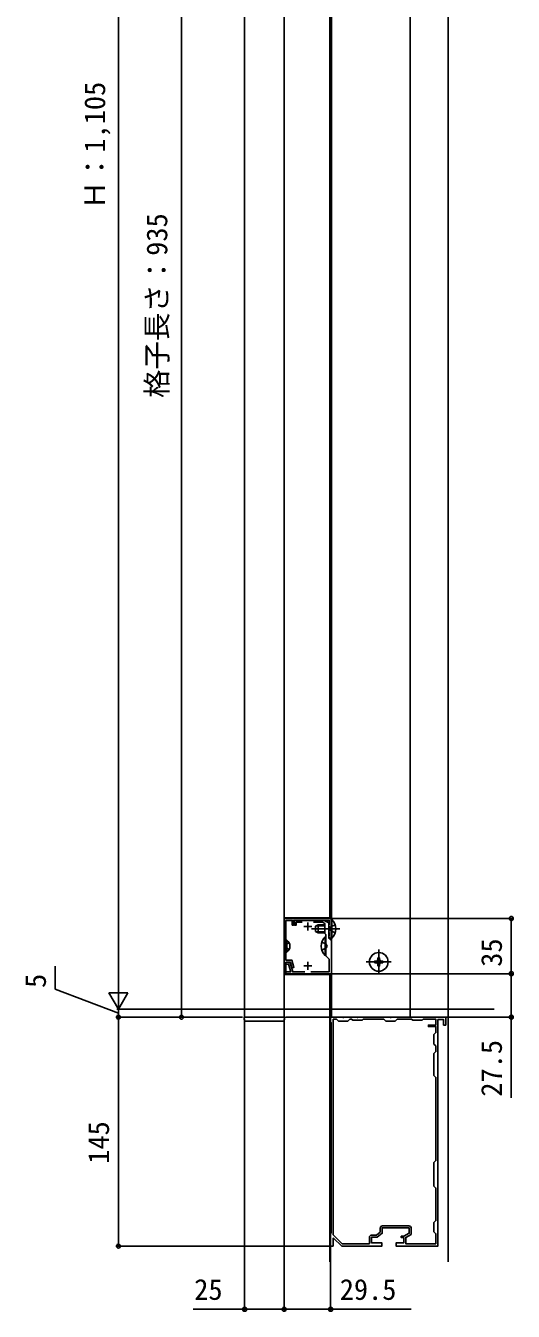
# Model space of a CAD drawing. Units: millimetres, scale not verified. Extents: x -1051 to 1050, y -1573 to 1564.
# Drawn here: x -378 to -68, y -86 to 728 of the extents above; entities that cross this region are included whole.
import ezdxf
from ezdxf.enums import TextEntityAlignment as Align

# ---------------------------------------------------------------- set-up
doc = ezdxf.new("R2010")
doc.units = ezdxf.units.MM
doc.header["$LTSCALE"] = 5
for name, color, linetype in [('0-2_YKK_11', 7, 'Continuous'), ('0-3_YKK_12', 2, 'Continuous'), ('0-4_YKK_13', 4, 'Continuous'), ('0-5_YKK_D', 6, 'Continuous')]:
    doc.layers.add(name, color=color, linetype=linetype)
doc.styles.add('ＭＳ ゴシック', font='')
doc.styles.get('ＭＳ ゴシック').set_extended_font_data('MS Gothic')

msp = doc.modelspace()

# ---------------------------------------------------------------- linework, layer by layer
at = {"layer": '0-2_YKK_11'}
for p, q in [((-201.276, 157.737), (-196.276, 157.737)), ((-198.776, 160.237), (-198.776, 155.237)), ((-201.276, 132.737), (-196.276, 132.737)), ((-198.776, 135.237), (-198.776, 130.237)), ((-134.675, -31.963), (-151.375, -31.963))]:
    msp.add_line(p, q, dxfattribs=at)
msp.add_lwpolyline([(-213.776, 162.737), (-213.776, 127.737), (-212.576, 127.737), (-212.576, 135.037), (-209.697, 135.037), (-208.813, 131.737), (-207.571, 131.737), (-208.776, 136.237), (-212.576, 136.237), (-212.576, 144.778), (-212.696, 144.962), (-212.696, 145.512), (-212.576, 145.695), (-212.576, 161.537), (-208.576, 161.537), (-208.576, 158.537), (-207.776, 158.537), (-207.776, 161.537), (-185.176, 161.537), (-185.176, 158.787), (-185.476, 158.487), (-185.476, 157.987), (-185.176, 157.687), (-185.176, 154.787), (-185.476, 154.487), (-185.476, 153.987), (-185.176, 153.687), (-185.176, 151.612), (-185.476, 151.312), (-185.476, 150.812), (-184.347, 149.683), (-183.976, 149.836), (-183.976, 162.737)], close=True, dxfattribs=at)
for points in [[(-202.349, 160.337), (-206.076, 160.337), (-206.076, 158.537), (-207.276, 158.537), (-207.276, 161.537), (-188.476, 161.537), (-185.476, 160.037), (-185.476, 156.695), (-185.596, 156.512), (-185.596, 155.962), (-185.476, 155.778), (-185.476, 150.237), (-183.776, 148.537), (-183.776, 127.737), (-212.576, 127.737), (-212.576, 128.937), (-209.584, 128.937), (-210.897, 133.837), (-212.576, 133.837), (-212.576, 135.037), (-211.127, 135.037)], [(-196.833, 128.937), (-185.276, 128.937), (-185.276, 137.037), (-187.276, 139.037), (-187.276, 144.778), (-187.156, 144.962), (-187.156, 145.512), (-187.276, 145.695), (-187.276, 152.537), (-187.976, 153.237), (-187.976, 159.61), (-189.431, 160.337), (-195.204, 160.337)], [(-209.679, 133.925), (-208.342, 128.937), (-200.72, 128.937)], [(-116.395, 86.512), (-116.275, 86.695), (-116.275, 98.737), (-112.675, 98.737), (-112.675, 95.237), (-111.275, 95.237), (-111.275, 100.237), (-145.816, 100.237), (-146, 100.117), (-146.55, 100.117), (-146.733, 100.237), (-166.816, 100.237), (-167, 100.117), (-167.55, 100.117), (-167.733, 100.237), (-175.816, 100.237), (-176, 100.117), (-176.55, 100.117), (-176.733, 100.237), (-184.275, 100.237), (-184.275, 97.237), (-183.975, 96.937)], [(-182.675, -37.621), (-182.675, 98.937), (-180.475, 98.937), (-179.275, 97.737), (-173.275, 97.737), (-172.075, 98.937), (-170.975, 98.937), (-170.275, 98.237), (-164.275, 98.237), (-163.575, 98.937), (-150.475, 98.937), (-149.275, 97.737), (-143.275, 97.737), (-142.075, 98.937), (-132.975, 98.937), (-132.275, 98.237), (-126.275, 98.237), (-125.575, 98.937), (-117.575, 98.937), (-117.575, 95.237), (-122.275, 95.237), (-122.275, 94.237), (-117.575, 94.237), (-117.575, 90.437), (-118.775, 89.237), (-118.775, 83.237), (-117.575, 82.037), (-117.575, 78.437), (-118.775, 77.237), (-118.775, 63.237), (-117.575, 62.037), (-117.575, 9.437), (-118.775, 8.237), (-118.775, -6.763), (-117.575, -7.963), (-117.575, -28.563), (-118.775, -29.763), (-118.775, -35.763), (-117.575, -36.963), (-117.575, -43.263)], [(-183.975, 96.937), (-183.975, -36.463), (-184.275, -36.763), (-184.275, -44.763), (-182.775, -44.763), (-182.775, -39.864), (-182.406, -39.709), (-177.275, -44.763), (-151.775, -44.763), (-151.775, -42.763), (-158.375, -42.763), (-158.375, -39.063), (-154.875, -39.063), (-151.575, -36.563), (-151.575, -33.263), (-134.475, -33.263), (-134.475, -36.563), (-137.975, -38.463), (-139.475, -38.463), (-139.475, -39.363), (-137.975, -39.363), (-137.975, -42.763), (-142.775, -42.763), (-142.775, -44.763), (-116.275, -44.763), (-116.275, -33.222), (-116.395, -33.038), (-116.395, -32.488), (-116.275, -32.305), (-116.275, 4.778), (-116.395, 4.962), (-116.395, 5.512), (-116.275, 5.695), (-116.275, 69.778), (-116.395, 69.962), (-116.395, 70.512), (-116.275, 70.695), (-116.275, 85.778), (-116.395, 85.962), (-116.395, 86.512)], [(-159.675, -39.263), (-159.675, -43.263), (-176.945, -43.263), (-182.675, -37.621)], [(-152.875, -33.463), (-152.875, -35.917), (-155.312, -37.763), (-158.175, -37.763)], [(-117.575, -43.263), (-136.675, -43.263), (-136.675, -39.237), (-133.175, -37.337), (-133.175, -33.463)]]:
    msp.add_lwpolyline(points, dxfattribs=at)
for centre, start, end in [((-211.127, 133.537), 14.99999, 90), ((-151.375, -33.463), 90.00001, 179.99999), ((-134.675, -33.463), 0.00001, 89.99999), ((-158.175, -39.263), 90.00001, 179.99999)]:
    msp.add_arc(centre, 1.5, start, end, dxfattribs=at)
at = {"layer": '0-3_YKK_12'}
for p, q in [((-109.775, 1213.237), (-109.775, -54.763)), ((-184.775, 997.237), (-184.775, 163.237)), ((-184.775, 127.237), (-184.775, -54.763)), ((-274.775, 105.237), (-80.728, 105.237)), ((-274.775, 105.237), (-80.728, 105.237))]:
    msp.add_line(p, q, dxfattribs=at)
msp.add_lwpolyline([(-143.001, 1135.237), (-133.775, 1135.237), (-133.775, 100.237), (-183.775, 100.237), (-183.775, 1035.287), (-183.775, 1135.237)], dxfattribs=at)
msp.add_lwpolyline([(-238.776, 1035.237), (-213.776, 1035.237), (-213.776, 100.237), (-238.776, 100.237)], close=True, dxfattribs=at)
at = {"layer": '0-4_YKK_13'}
for p, q in [((-183.776, 163.237), (-213.776, 163.237)), ((-178.476, 156.237), (-196.476, 156.237)), ((-193.976, 157.937), (-192.276, 158.737)), ((-193.976, 154.537), (-193.976, 157.937)), ((-187.976, 158.082), (-193.667, 158.082)), ((-187.976, 158.737), (-192.276, 158.737)), ((-183.976, 150.337), (-183.976, 162.137)), ((-212.576, 141.487), (-212.576, 148.987)), ((-193.976, 154.537), (-192.276, 153.737)), ((-187.976, 154.391), (-193.667, 154.391)), ((-187.785, 151.137), (-187.276, 151.137)), ((-187.276, 151.137), (-187.276, 139.337)), ((-183.468, 150.337), (-183.976, 150.337)), ((-212.068, 141.487), (-212.576, 141.487)), ((-153.775, 127.337), (-153.775, 143.137)), ((-161.675, 135.237), (-145.875, 135.237)), ((-152.275, 134.737), (-151.275, 134.737)), ((-213.476, 127.237), (-183.776, 127.237)), ((-239.076, 100.237), (-213.476, 100.237)), ((-239.076, 100.237), (-238.981, 98.676)), ((-237.983, 97.737), (-214.57, 97.737)), ((-213.572, 98.676), (-213.476, 100.237))]:
    msp.add_line(p, q, dxfattribs=at)
for points in [[(-187.976, 153.737), (-192.276, 153.737), (-192.276, 158.737)], [(-181.365, 158.737), (-184.143, 157.382), (-184.752, 156.237)], [(-181.365, 153.737), (-184.143, 155.092), (-184.752, 156.237)], [(-183.468, 150.337), (-183.468, 162.137), (-183.976, 162.137)], [(-210.567, 147.287), (-212.423, 146.382), (-213.032, 145.237)], [(-212.068, 141.487), (-212.068, 148.987), (-212.576, 148.987)], [(-189.888, 147.737), (-187.109, 146.382), (-186.501, 145.237)], [(-187.785, 151.137), (-187.785, 139.337), (-187.276, 139.337)], [(-210.567, 143.187), (-212.423, 144.092), (-213.032, 145.237)], [(-189.888, 142.737), (-187.109, 144.092), (-186.501, 145.237)], [(-155.275, 135.737), (-156.275, 135.737), (-156.275, 134.737), (-155.275, 134.737)], [(-153.275, 136.737), (-153.275, 137.737), (-154.275, 137.737), (-154.275, 136.737)], [(-154.275, 133.737), (-154.275, 132.737), (-153.275, 132.737), (-153.275, 133.737)], [(-151.275, 134.737), (-151.275, 135.737), (-152.275, 135.737)]]:
    msp.add_lwpolyline(points, dxfattribs=at)
msp.add_circle((-153.775, 135.237), 5.9, dxfattribs=at)
for centre, radius, start, end in [((-189.209, 156.237), 8.232, 314.2189, 45.7811), ((-214.603, 145.237), 4.527, 304.06671, 55.93329), ((-182.044, 145.237), 8.232, 134.2189, 225.7811), ((-155.275, 136.737), 1, 270, 0), ((-155.275, 133.737), 1, 0, 90), ((-152.275, 136.737), 1, 180, 270), ((-152.275, 133.737), 1, 90, 180), ((-237.983, 98.737), 1, 183.5, 270), ((-214.57, 98.737), 1, 270, 356.5)]:
    msp.add_arc(centre, radius, start, end, dxfattribs=at)
at = {"layer": '0-5_YKK_D'}
for p, q in [((-318.776, 117.237), (-318.776, 1198.237)), ((-278.776, 100.237), (-278.776, 1035.237)), ((-183.276, 162.737), (-68.775, 162.737)), ((-69.775, 127.737), (-69.775, 162.737)), ((-318.776, 105.237), (-318.776, 126.021)), ((-183.076, 127.737), (-68.775, 127.737)), ((-183.076, 127.737), (-68.775, 127.737)), ((-318.776, 105.237), (-324.776, 115.629)), ((-312.776, 115.629), (-324.776, 115.629)), ((-318.776, 105.237), (-312.776, 115.629)), ((-243.776, 105.237), (-319.776, 105.237)), ((-243.776, 105.237), (-319.776, 105.237)), ((-243.776, 100.237), (-319.776, 100.237)), ((-243.776, 100.237), (-319.776, 100.237)), ((-318.776, 100.237), (-318.776, 105.237)), ((-318.776, 100.237), (-318.776, -44.763)), ((-240.076, 100.237), (-279.776, 100.237)), ((-238.776, 99.237), (-238.776, -85.763)), ((-213.776, 99.237), (-213.776, -85.763)), ((-213.776, 99.237), (-213.776, -85.763)), ((-212.976, 100.237), (-184.275, 100.237)), ((-178.775, 100.237), (-68.775, 100.237)), ((-184.975, -44.763), (-319.776, -44.763)), ((-184.275, -45.463), (-184.275, -85.763))]:
    msp.add_line(p, q, dxfattribs=at)
for points in [[(-318.776, 102.737), (-358.776, 118.07), (-358.776, 132.502)], [(-69.775, 127.737), (-69.775, 100.237), (-69.775, 49.205)], [(-213.776, -84.763), (-238.776, -84.763), (-271.399, -84.763)], [(-213.776, -84.763), (-184.275, -84.763), (-133.243, -84.763)]]:
    msp.add_lwpolyline(points, dxfattribs=at)
for centre in [(-69.775, 162.737), (-69.775, 127.737), (-69.775, 127.737), (-318.776, 100.237), (-318.776, 100.237), (-278.776, 100.237), (-69.775, 100.237), (-318.776, -44.763), (-238.776, -84.763), (-213.776, -84.763), (-213.776, -84.763), (-184.275, -84.763)]:
    msp.add_circle(centre, 1.275, dxfattribs=at)

# ---------------------------------------------------------------- texts
at = {"layer": '0-5_YKK_D', "style": 'ＭＳ ゴシック'}
for s, p in [('Ｈ：1,105', (-323.231, 611.765)), ('格子長さ：935', (-283.845, 492.413)), ('35', (-71.775, 132.146)), ('5', (-360.776, 118.741)), ('27.5', (-71.775, 49.875)), ('145', (-320.776, 7.384))]:
    msp.add_text(s, height=13.2, rotation=90, dxfattribs=at).set_placement(p, align=Align.BOTTOM_LEFT)
for s, p in [('25', (-270.729, -82.763)), ('29.5', (-178.504, -82.763))]:
    msp.add_text(s, height=13.2, dxfattribs=at).set_placement(p, align=Align.BOTTOM_LEFT)

doc.saveas('drawing.dxf')
